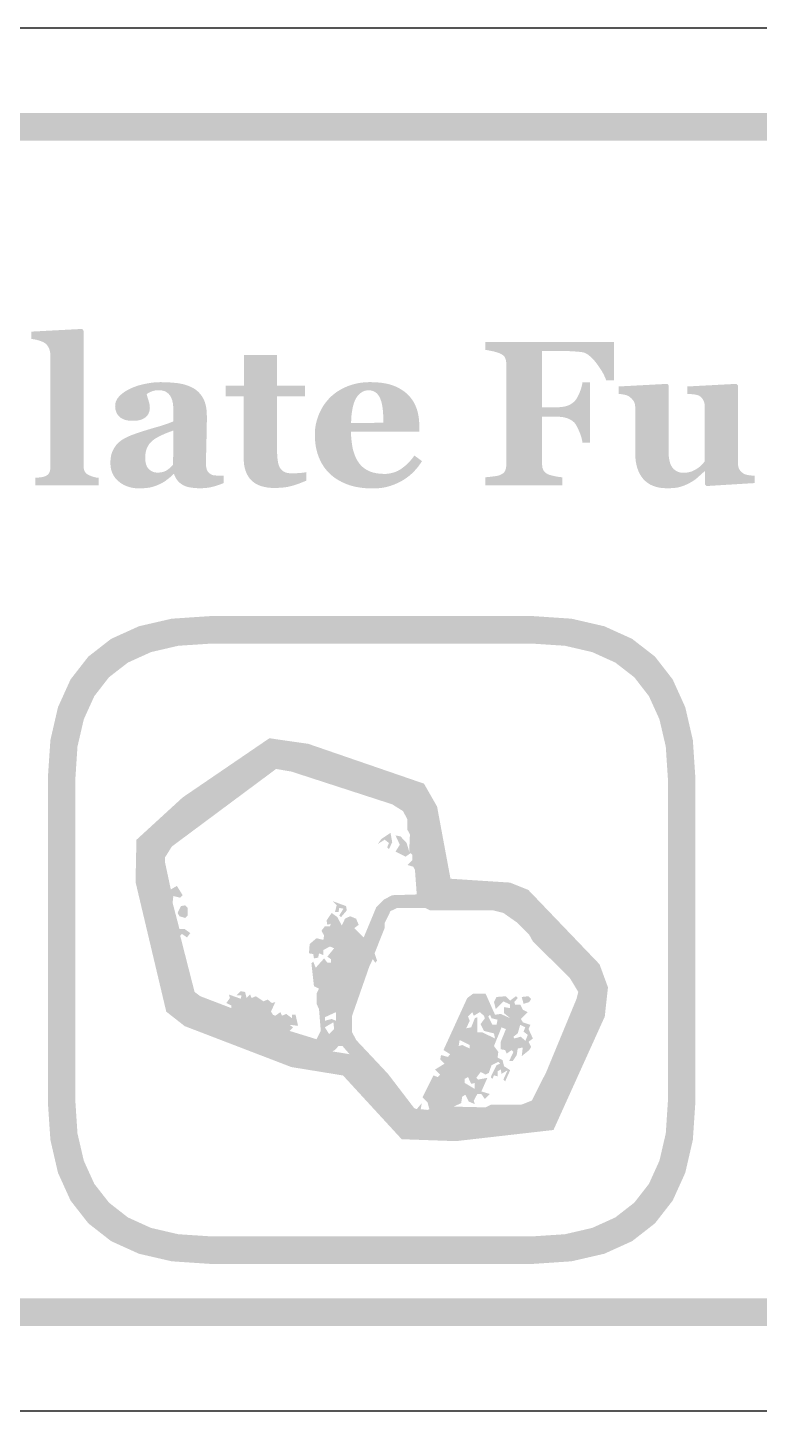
# Model space of a CAD drawing. Header units: millimetres. Extents: x 6 to 594, y 82 to 394.
# Drawn here: x 179.41 to 190.03, y 183.76 to 203.84 of the extents above; entities that cross this region are included whole.
import ezdxf

# ---------------------------------------------------------------- set-up
doc = ezdxf.new("R2010")
doc.units = ezdxf.units.MM
doc.layers.add('CUT', color=1, linetype='Continuous')
doc.layers.add('RASTER', color=7, linetype='Continuous')

msp = doc.modelspace()

# ---------------------------------------------------------------- hatches: boundary and pattern name
at = {"layer": 'RASTER'}
h = msp.add_hatch(color=7, dxfattribs=at)
h.paths.add_polyline_path([(143.2, 200.4), (143.234, 200.916), (143.337, 201.363), (143.509, 201.741), (143.75, 202.05), (144.059, 202.291), (144.438, 202.463), (144.884, 202.566), (145.4, 202.6), (202.6, 202.6), (203.116, 202.566), (203.563, 202.463), (203.941, 202.291), (204.25, 202.05), (204.491, 201.741), (204.663, 201.363), (204.766, 200.916), (204.8, 200.4), (204.8, 187.2), (204.766, 186.684), (204.663, 186.238), (204.491, 185.859), (204.25, 185.55), (203.941, 185.309), (203.563, 185.138), (203.116, 185.034), (202.6, 185), (145.4, 185), (144.884, 185.034), (144.438, 185.138), (144.059, 185.309), (143.75, 185.55), (143.509, 185.859), (143.337, 186.238), (143.234, 186.684), (143.2, 187.2)])
h.paths.add_polyline_path([(143.6, 200.4), (143.6, 187.2), (143.628, 186.778), (143.712, 186.413), (143.853, 186.103), (144.05, 185.85), (144.303, 185.653), (144.613, 185.513), (144.978, 185.428), (145.4, 185.4), (202.6, 185.4), (203.022, 185.428), (203.388, 185.513), (203.697, 185.653), (203.95, 185.85), (204.147, 186.103), (204.288, 186.413), (204.372, 186.778), (204.4, 187.2), (204.4, 200.4), (204.372, 200.822), (204.288, 201.188), (204.147, 201.497), (203.95, 201.75), (203.697, 201.947), (203.388, 202.088), (203.022, 202.172), (202.6, 202.2), (145.4, 202.2), (144.978, 202.172), (144.613, 202.088), (144.303, 201.947), (144.05, 201.75), (143.853, 201.497), (143.712, 201.188), (143.628, 200.822), (143.6, 200.4)])
for points in [[(180.437, 197.2), (179.518, 197.2), (179.518, 197.307), (179.528, 197.308), (179.537, 197.308), (179.546, 197.309), (179.556, 197.31), (179.565, 197.311), (179.574, 197.312), (179.583, 197.313), (179.592, 197.314), (179.601, 197.315), (179.609, 197.317), (179.618, 197.318), (179.626, 197.32), (179.634, 197.322), (179.641, 197.324), (179.649, 197.326), (179.656, 197.329), (179.667, 197.334), (179.677, 197.339), (179.687, 197.344), (179.695, 197.35), (179.703, 197.357), (179.709, 197.364), (179.715, 197.371), (179.719, 197.379), (179.723, 197.388), (179.727, 197.397), (179.73, 197.407), (179.732, 197.418), (179.734, 197.429), (179.735, 197.441), (179.736, 197.453), (179.736, 197.467), (179.736, 199.09), (179.736, 199.103), (179.735, 199.117), (179.733, 199.13), (179.731, 199.143), (179.727, 199.156), (179.724, 199.169), (179.719, 199.181), (179.714, 199.193), (179.708, 199.204), (179.701, 199.215), (179.694, 199.225), (179.687, 199.235), (179.679, 199.244), (179.671, 199.252), (179.662, 199.259), (179.653, 199.265), (179.645, 199.27), (179.636, 199.275), (179.627, 199.28), (179.616, 199.284), (179.604, 199.289), (179.592, 199.293), (179.579, 199.298), (179.564, 199.302), (179.55, 199.306), (179.535, 199.31), (179.522, 199.313), (179.508, 199.316), (179.495, 199.318), (179.483, 199.32), (179.471, 199.322), (179.459, 199.323), (179.459, 199.429), (180.196, 199.468), (180.218, 199.444), (180.218, 197.486), (180.219, 197.472), (180.219, 197.46), (180.221, 197.448), (180.223, 197.437), (180.226, 197.426), (180.229, 197.416), (180.233, 197.406), (180.237, 197.398), (180.242, 197.39), (180.248, 197.382), (180.255, 197.375), (180.262, 197.368), (180.27, 197.361), (180.279, 197.355), (180.289, 197.35), (180.299, 197.345), (180.306, 197.342), (180.314, 197.339), (180.321, 197.336), (180.329, 197.333), (180.337, 197.33), (180.344, 197.327), (180.352, 197.324), (180.36, 197.322), (180.369, 197.319), (180.377, 197.317), (180.386, 197.315), (180.396, 197.313), (180.405, 197.311), (180.415, 197.309), (180.426, 197.308), (180.437, 197.307)], [(187.917, 198.723), (187.805, 198.723), (187.793, 198.754), (187.779, 198.785), (187.764, 198.817), (187.746, 198.849), (187.726, 198.881), (187.704, 198.914), (187.68, 198.948), (187.655, 198.982), (187.628, 199.014), (187.601, 199.043), (187.575, 199.067), (187.55, 199.088), (187.524, 199.105), (187.499, 199.118), (187.475, 199.127), (187.45, 199.132), (187.439, 199.134), (187.426, 199.135), (187.413, 199.136), (187.399, 199.138), (187.384, 199.139), (187.368, 199.14), (187.351, 199.141), (187.333, 199.142), (187.315, 199.143), (187.297, 199.144), (187.28, 199.145), (187.263, 199.146), (187.246, 199.146), (187.23, 199.147), (187.214, 199.147), (187.198, 199.147), (186.875, 199.147), (186.875, 198.331), (187.081, 198.331), (187.103, 198.331), (187.124, 198.332), (187.144, 198.334), (187.163, 198.336), (187.182, 198.339), (187.2, 198.342), (187.217, 198.346), (187.233, 198.351), (187.249, 198.356), (187.265, 198.362), (187.28, 198.37), (187.294, 198.378), (187.308, 198.388), (187.322, 198.398), (187.335, 198.409), (187.348, 198.422), (187.357, 198.432), (187.366, 198.443), (187.375, 198.456), (187.384, 198.471), (187.393, 198.487), (187.401, 198.504), (187.41, 198.523), (187.419, 198.544), (187.427, 198.565), (187.434, 198.585), (187.441, 198.605), (187.446, 198.624), (187.451, 198.642), (187.455, 198.659), (187.458, 198.675), (187.46, 198.691), (187.572, 198.691), (187.572, 197.817), (187.46, 197.817), (187.458, 197.834), (187.455, 197.851), (187.451, 197.87), (187.446, 197.89), (187.44, 197.91), (187.433, 197.932), (187.424, 197.954), (187.415, 197.977), (187.405, 198), (187.396, 198.02), (187.387, 198.039), (187.378, 198.056), (187.37, 198.07), (187.362, 198.083), (187.355, 198.094), (187.348, 198.102), (187.337, 198.114), (187.325, 198.124), (187.313, 198.134), (187.299, 198.143), (187.285, 198.151), (187.271, 198.159), (187.255, 198.166), (187.239, 198.172), (187.222, 198.177), (187.205, 198.182), (187.186, 198.186), (187.167, 198.189), (187.147, 198.191), (187.126, 198.193), (187.104, 198.194), (187.081, 198.195), (186.875, 198.195), (186.875, 197.506), (186.875, 197.493), (186.876, 197.481), (186.877, 197.469), (186.879, 197.457), (186.882, 197.446), (186.886, 197.436), (186.89, 197.426), (186.894, 197.416), (186.9, 197.407), (186.906, 197.398), (186.914, 197.39), (186.923, 197.382), (186.933, 197.375), (186.944, 197.368), (186.956, 197.361), (186.97, 197.355), (186.978, 197.352), (186.987, 197.349), (186.997, 197.346), (187.008, 197.343), (187.019, 197.34), (187.032, 197.337), (187.045, 197.334), (187.058, 197.331), (187.072, 197.328), (187.087, 197.326), (187.101, 197.324), (187.115, 197.321), (187.129, 197.319), (187.143, 197.318), (187.156, 197.316), (187.17, 197.314), (187.17, 197.2), (186.05, 197.2), (186.05, 197.314), (186.061, 197.315), (186.073, 197.317), (186.086, 197.318), (186.099, 197.32), (186.114, 197.321), (186.129, 197.323), (186.145, 197.325), (186.163, 197.327), (186.18, 197.329), (186.195, 197.331), (186.209, 197.333), (186.222, 197.336), (186.234, 197.338), (186.244, 197.341), (186.253, 197.344), (186.261, 197.346), (186.273, 197.352), (186.285, 197.358), (186.296, 197.364), (186.305, 197.371), (186.314, 197.378), (186.322, 197.386), (186.328, 197.395), (186.334, 197.404), (186.339, 197.413), (186.343, 197.423), (186.346, 197.434), (186.349, 197.445), (186.352, 197.457), (186.353, 197.47), (186.354, 197.483), (186.354, 197.497), (186.354, 198.964), (186.354, 198.976), (186.353, 198.988), (186.352, 198.999), (186.35, 199.01), (186.347, 199.021), (186.344, 199.031), (186.34, 199.041), (186.336, 199.051), (186.331, 199.06), (186.325, 199.069), (186.317, 199.077), (186.308, 199.085), (186.298, 199.093), (186.287, 199.1), (186.274, 199.107), (186.261, 199.113), (186.25, 199.117), (186.239, 199.122), (186.226, 199.126), (186.213, 199.13), (186.199, 199.134), (186.184, 199.138), (186.169, 199.142), (186.152, 199.145), (186.136, 199.149), (186.121, 199.152), (186.106, 199.155), (186.093, 199.157), (186.081, 199.16), (186.069, 199.162), (186.059, 199.163), (186.05, 199.164), (186.05, 199.279), (187.917, 199.279)], [(183.454, 197.267), (183.43, 197.257), (183.406, 197.247), (183.382, 197.238), (183.357, 197.228), (183.332, 197.219), (183.306, 197.21), (183.28, 197.202), (183.253, 197.193), (183.226, 197.186), (183.197, 197.179), (183.167, 197.173), (183.135, 197.169), (183.101, 197.165), (183.067, 197.163), (183.03, 197.161), (182.993, 197.16), (182.937, 197.162), (182.886, 197.167), (182.838, 197.176), (182.794, 197.188), (182.753, 197.204), (182.716, 197.223), (182.683, 197.246), (182.654, 197.272), (182.628, 197.301), (182.605, 197.333), (182.586, 197.369), (182.571, 197.407), (182.559, 197.448), (182.55, 197.492), (182.545, 197.54), (182.543, 197.59), (182.543, 198.489), (182.279, 198.489), (182.279, 198.647), (182.549, 198.647), (182.549, 199.091), (183.025, 199.091), (183.025, 198.647), (183.435, 198.647), (183.435, 198.489), (183.028, 198.489), (183.028, 197.686), (183.029, 197.645), (183.031, 197.607), (183.035, 197.572), (183.04, 197.54), (183.046, 197.511), (183.055, 197.485), (183.064, 197.463), (183.075, 197.443), (183.089, 197.426), (183.104, 197.412), (183.122, 197.399), (183.142, 197.389), (183.164, 197.381), (183.189, 197.376), (183.217, 197.373), (183.246, 197.371), (183.256, 197.371), (183.268, 197.372), (183.28, 197.372), (183.293, 197.373), (183.308, 197.374), (183.323, 197.375), (183.339, 197.376), (183.356, 197.377), (183.373, 197.379), (183.388, 197.38), (183.403, 197.382), (183.416, 197.383), (183.427, 197.385), (183.438, 197.387), (183.446, 197.389), (183.454, 197.39)], [(189.959, 197.231), (189.261, 197.188), (189.239, 197.209), (189.239, 197.401), (189.23, 197.401), (189.218, 197.389), (189.205, 197.378), (189.193, 197.367), (189.181, 197.356), (189.169, 197.345), (189.157, 197.334), (189.145, 197.323), (189.133, 197.312), (189.12, 197.301), (189.108, 197.291), (189.094, 197.281), (189.08, 197.271), (189.066, 197.261), (189.051, 197.252), (189.035, 197.243), (189.019, 197.234), (189, 197.224), (188.982, 197.215), (188.964, 197.207), (188.946, 197.199), (188.929, 197.192), (188.912, 197.186), (188.894, 197.18), (188.878, 197.175), (188.86, 197.171), (188.841, 197.167), (188.819, 197.163), (188.796, 197.161), (188.771, 197.159), (188.744, 197.157), (188.715, 197.156), (188.684, 197.156), (188.63, 197.158), (188.579, 197.164), (188.532, 197.175), (188.488, 197.189), (188.447, 197.208), (188.41, 197.231), (188.376, 197.258), (188.344, 197.289), (188.317, 197.324), (188.293, 197.363), (188.273, 197.405), (188.256, 197.45), (188.243, 197.499), (188.234, 197.551), (188.228, 197.607), (188.227, 197.666), (188.227, 198.325), (188.226, 198.339), (188.225, 198.352), (188.223, 198.365), (188.221, 198.377), (188.218, 198.388), (188.214, 198.399), (188.21, 198.409), (188.205, 198.418), (188.199, 198.427), (188.193, 198.435), (188.186, 198.444), (188.179, 198.452), (188.171, 198.46), (188.163, 198.467), (188.155, 198.475), (188.146, 198.482), (188.138, 198.487), (188.13, 198.492), (188.122, 198.496), (188.112, 198.501), (188.103, 198.504), (188.092, 198.508), (188.081, 198.511), (188.07, 198.513), (188.058, 198.516), (188.047, 198.518), (188.036, 198.519), (188.025, 198.521), (188.015, 198.523), (188.004, 198.524), (187.995, 198.525), (187.985, 198.526), (187.985, 198.633), (188.695, 198.671), (188.711, 198.649), (188.711, 197.675), (188.712, 197.638), (188.715, 197.604), (188.72, 197.573), (188.726, 197.544), (188.734, 197.517), (188.744, 197.493), (188.756, 197.471), (188.769, 197.452), (188.784, 197.435), (188.801, 197.421), (188.819, 197.408), (188.838, 197.398), (188.858, 197.39), (188.88, 197.385), (188.904, 197.381), (188.928, 197.38), (188.954, 197.381), (188.979, 197.384), (189.003, 197.388), (189.027, 197.394), (189.05, 197.401), (189.072, 197.411), (189.094, 197.422), (189.115, 197.434), (189.135, 197.448), (189.154, 197.462), (189.171, 197.476), (189.187, 197.49), (189.201, 197.505), (189.214, 197.52), (189.226, 197.535), (189.236, 197.55), (189.236, 198.34), (189.236, 198.352), (189.235, 198.364), (189.233, 198.376), (189.231, 198.387), (189.228, 198.398), (189.225, 198.409), (189.221, 198.419), (189.217, 198.429), (189.212, 198.439), (189.206, 198.448), (189.2, 198.457), (189.193, 198.465), (189.186, 198.473), (189.178, 198.48), (189.17, 198.487), (189.161, 198.493), (189.154, 198.498), (189.147, 198.502), (189.138, 198.505), (189.129, 198.508), (189.119, 198.511), (189.109, 198.513), (189.098, 198.515), (189.086, 198.517), (189.073, 198.518), (189.061, 198.52), (189.049, 198.521), (189.036, 198.522), (189.023, 198.523), (189.011, 198.524), (188.998, 198.525), (188.985, 198.526), (188.985, 198.633), (189.696, 198.671), (189.718, 198.649), (189.718, 197.518), (189.718, 197.505), (189.719, 197.493), (189.721, 197.482), (189.723, 197.47), (189.726, 197.46), (189.729, 197.45), (189.733, 197.44), (189.738, 197.431), (189.744, 197.422), (189.75, 197.413), (189.756, 197.405), (189.764, 197.398), (189.771, 197.39), (189.78, 197.383), (189.789, 197.376), (189.798, 197.37), (189.806, 197.366), (189.813, 197.362), (189.822, 197.358), (189.83, 197.355), (189.84, 197.352), (189.85, 197.35), (189.86, 197.348), (189.871, 197.346), (189.882, 197.344), (189.893, 197.343), (189.904, 197.342), (189.915, 197.34), (189.926, 197.34), (189.937, 197.339), (189.948, 197.338), (189.959, 197.338)]]:
    msp.add_hatch(color=7, dxfattribs=at).paths.add_polyline_path(points)
h = msp.add_hatch(color=7, dxfattribs=at)
h.paths.add_polyline_path([(182.251, 197.231), (182.235, 197.224), (182.218, 197.217), (182.2, 197.211), (182.181, 197.204), (182.162, 197.198), (182.142, 197.191), (182.121, 197.185), (182.099, 197.179), (182.077, 197.174), (182.055, 197.169), (182.032, 197.165), (182.009, 197.162), (181.985, 197.159), (181.962, 197.158), (181.937, 197.156), (181.913, 197.156), (181.87, 197.157), (181.829, 197.159), (181.791, 197.164), (181.757, 197.169), (181.725, 197.177), (181.696, 197.186), (181.671, 197.197), (181.648, 197.21), (181.628, 197.224), (181.609, 197.239), (181.592, 197.256), (181.577, 197.275), (181.563, 197.294), (181.551, 197.316), (181.541, 197.338), (181.532, 197.363), (181.523, 197.363), (181.511, 197.35), (181.499, 197.339), (181.487, 197.327), (181.475, 197.316), (181.463, 197.306), (181.451, 197.296), (181.439, 197.287), (181.427, 197.278), (181.416, 197.269), (181.404, 197.261), (181.392, 197.253), (181.38, 197.245), (181.367, 197.238), (181.355, 197.231), (181.342, 197.224), (181.329, 197.218), (181.311, 197.21), (181.295, 197.203), (181.278, 197.196), (181.261, 197.19), (181.245, 197.184), (181.228, 197.179), (181.212, 197.174), (181.196, 197.17), (181.179, 197.166), (181.161, 197.163), (181.141, 197.161), (181.12, 197.158), (181.097, 197.157), (181.072, 197.156), (181.046, 197.155), (181.018, 197.155), (180.976, 197.156), (180.936, 197.161), (180.898, 197.169), (180.861, 197.18), (180.825, 197.194), (180.791, 197.211), (180.759, 197.231), (180.728, 197.255), (180.7, 197.281), (180.675, 197.309), (180.655, 197.339), (180.638, 197.372), (180.625, 197.406), (180.615, 197.442), (180.61, 197.48), (180.608, 197.521), (180.608, 197.544), (180.61, 197.567), (180.612, 197.588), (180.615, 197.609), (180.618, 197.629), (180.623, 197.648), (180.628, 197.666), (180.634, 197.683), (180.641, 197.699), (180.649, 197.715), (180.657, 197.73), (180.666, 197.745), (180.676, 197.76), (180.686, 197.774), (180.697, 197.788), (180.709, 197.801), (180.72, 197.812), (180.732, 197.823), (180.744, 197.833), (180.756, 197.843), (180.769, 197.853), (180.783, 197.862), (180.797, 197.87), (180.811, 197.878), (180.825, 197.886), (180.84, 197.893), (180.856, 197.901), (180.871, 197.908), (180.887, 197.915), (180.904, 197.922), (180.92, 197.929), (180.938, 197.935), (180.971, 197.947), (181.007, 197.96), (181.044, 197.972), (181.083, 197.985), (181.123, 197.997), (181.165, 198.01), (181.209, 198.023), (181.254, 198.036), (181.298, 198.049), (181.34, 198.061), (181.378, 198.073), (181.414, 198.085), (181.446, 198.096), (181.475, 198.108), (181.501, 198.118), (181.523, 198.129), (181.523, 198.269), (181.523, 198.279), (181.523, 198.289), (181.523, 198.3), (181.522, 198.312), (181.521, 198.324), (181.52, 198.337), (181.519, 198.351), (181.518, 198.366), (181.516, 198.381), (181.514, 198.395), (181.511, 198.408), (181.508, 198.421), (181.505, 198.434), (181.501, 198.445), (181.497, 198.457), (181.493, 198.467), (181.487, 198.479), (181.481, 198.49), (181.474, 198.5), (181.466, 198.51), (181.458, 198.52), (181.449, 198.529), (181.439, 198.538), (181.428, 198.546), (181.417, 198.554), (181.405, 198.56), (181.391, 198.566), (181.377, 198.57), (181.362, 198.574), (181.347, 198.576), (181.33, 198.578), (181.313, 198.578), (181.297, 198.578), (181.282, 198.577), (181.267, 198.576), (181.253, 198.574), (181.24, 198.571), (181.228, 198.568), (181.216, 198.564), (181.205, 198.56), (181.194, 198.556), (181.184, 198.551), (181.175, 198.546), (181.166, 198.542), (181.157, 198.537), (181.149, 198.532), (181.142, 198.528), (181.135, 198.523), (181.137, 198.515), (181.138, 198.506), (181.141, 198.496), (181.144, 198.486), (181.147, 198.474), (181.151, 198.462), (181.155, 198.448), (181.16, 198.433), (181.165, 198.418), (181.169, 198.404), (181.173, 198.389), (181.176, 198.374), (181.178, 198.36), (181.179, 198.346), (181.18, 198.332), (181.181, 198.318), (181.18, 198.311), (181.18, 198.304), (181.179, 198.297), (181.177, 198.29), (181.176, 198.282), (181.173, 198.273), (181.171, 198.265), (181.167, 198.255), (181.164, 198.246), (181.16, 198.238), (181.156, 198.23), (181.151, 198.222), (181.146, 198.215), (181.141, 198.208), (181.135, 198.202), (181.129, 198.196), (181.121, 198.189), (181.112, 198.182), (181.103, 198.176), (181.094, 198.17), (181.084, 198.165), (181.074, 198.16), (181.064, 198.155), (181.054, 198.151), (181.043, 198.147), (181.03, 198.144), (181.016, 198.141), (181.001, 198.139), (180.984, 198.137), (180.966, 198.136), (180.947, 198.135), (180.926, 198.135), (180.896, 198.135), (180.868, 198.138), (180.842, 198.143), (180.818, 198.149), (180.795, 198.158), (180.775, 198.168), (180.756, 198.18), (180.74, 198.194), (180.725, 198.209), (180.712, 198.226), (180.701, 198.243), (180.693, 198.262), (180.686, 198.282), (180.681, 198.303), (180.678, 198.325), (180.677, 198.348), (180.678, 198.369), (180.681, 198.388), (180.686, 198.408), (180.693, 198.426), (180.702, 198.444), (180.713, 198.462), (180.727, 198.479), (180.742, 198.496), (180.759, 198.512), (180.776, 198.527), (180.795, 198.541), (180.814, 198.555), (180.835, 198.568), (180.856, 198.581), (180.878, 198.592), (180.901, 198.603), (180.924, 198.614), (180.949, 198.624), (180.974, 198.633), (181, 198.642), (181.027, 198.651), (181.055, 198.658), (181.084, 198.665), (181.113, 198.671), (181.143, 198.677), (181.172, 198.682), (181.201, 198.686), (181.229, 198.69), (181.257, 198.692), (181.284, 198.694), (181.31, 198.695), (181.336, 198.696), (181.371, 198.695), (181.406, 198.695), (181.439, 198.693), (181.472, 198.691), (181.504, 198.689), (181.536, 198.686), (181.567, 198.683), (181.597, 198.679), (181.626, 198.674), (181.655, 198.668), (181.682, 198.661), (181.709, 198.653), (181.736, 198.644), (181.761, 198.633), (181.786, 198.622), (181.811, 198.609), (181.833, 198.596), (181.854, 198.581), (181.873, 198.564), (181.892, 198.546), (181.909, 198.527), (181.926, 198.506), (181.941, 198.484), (181.955, 198.46), (181.967, 198.435), (181.978, 198.408), (181.987, 198.379), (181.995, 198.348), (182.001, 198.316), (182.005, 198.281), (182.007, 198.245), (182.008, 198.206), (182.008, 198.164), (182.008, 198.12), (182.007, 198.074), (182.007, 198.025), (182.006, 197.975), (182.005, 197.923), (182.003, 197.87), (182.002, 197.814), (182, 197.759), (181.999, 197.71), (181.998, 197.665), (181.997, 197.626), (181.996, 197.591), (181.996, 197.561), (181.995, 197.535), (181.995, 197.515), (181.995, 197.499), (181.996, 197.484), (181.998, 197.469), (182, 197.456), (182.003, 197.443), (182.006, 197.432), (182.01, 197.421), (182.015, 197.411), (182.02, 197.402), (182.026, 197.393), (182.033, 197.385), (182.04, 197.378), (182.048, 197.371), (182.057, 197.365), (182.066, 197.359), (182.076, 197.354), (182.082, 197.351), (182.09, 197.349), (182.098, 197.346), (182.108, 197.344), (182.118, 197.343), (182.129, 197.342), (182.141, 197.341), (182.154, 197.34), (182.167, 197.339), (182.18, 197.339), (182.193, 197.339), (182.205, 197.338), (182.217, 197.338), (182.229, 197.338), (182.24, 197.338), (182.251, 197.338)])
h.paths.add_polyline_path([(181.523, 197.994), (181.503, 197.987), (181.483, 197.98), (181.462, 197.972), (181.442, 197.964), (181.421, 197.956), (181.401, 197.948), (181.381, 197.939), (181.361, 197.93), (181.341, 197.921), (181.322, 197.912), (181.305, 197.903), (181.288, 197.893), (181.272, 197.884), (181.256, 197.874), (181.242, 197.865), (181.229, 197.855), (181.216, 197.844), (181.203, 197.833), (181.192, 197.821), (181.181, 197.808), (181.17, 197.795), (181.161, 197.78), (181.152, 197.766), (181.144, 197.75), (181.137, 197.734), (181.131, 197.717), (181.125, 197.699), (181.121, 197.681), (181.118, 197.662), (181.115, 197.642), (181.114, 197.621), (181.113, 197.6), (181.114, 197.572), (181.117, 197.547), (181.121, 197.523), (181.126, 197.501), (181.134, 197.482), (181.143, 197.464), (181.153, 197.448), (181.165, 197.434), (181.179, 197.422), (181.193, 197.412), (181.208, 197.403), (181.223, 197.396), (181.24, 197.39), (181.257, 197.386), (181.275, 197.384), (181.293, 197.383), (181.313, 197.384), (181.332, 197.385), (181.35, 197.388), (181.367, 197.391), (181.383, 197.396), (181.398, 197.402), (181.413, 197.408), (181.426, 197.416), (181.439, 197.425), (181.451, 197.434), (181.463, 197.443), (181.475, 197.453), (181.486, 197.463), (181.497, 197.474), (181.507, 197.486), (181.518, 197.497)])
h = msp.add_hatch(color=7, dxfattribs=at)
h.paths.add_polyline_path([(185.131, 197.55), (185.118, 197.529), (185.104, 197.509), (185.09, 197.489), (185.075, 197.469), (185.059, 197.449), (185.042, 197.43), (185.025, 197.411), (185.008, 197.393), (184.989, 197.374), (184.97, 197.357), (184.95, 197.34), (184.93, 197.324), (184.909, 197.308), (184.888, 197.294), (184.866, 197.279), (184.843, 197.266), (184.818, 197.252), (184.794, 197.24), (184.769, 197.228), (184.744, 197.217), (184.719, 197.207), (184.694, 197.198), (184.669, 197.189), (184.644, 197.182), (184.619, 197.175), (184.592, 197.169), (184.565, 197.164), (184.536, 197.16), (184.507, 197.157), (184.477, 197.155), (184.446, 197.154), (184.414, 197.153), (184.36, 197.154), (184.309, 197.157), (184.259, 197.162), (184.212, 197.169), (184.166, 197.177), (184.122, 197.188), (184.08, 197.2), (184.039, 197.215), (184.001, 197.231), (183.964, 197.248), (183.929, 197.267), (183.896, 197.287), (183.864, 197.308), (183.834, 197.331), (183.806, 197.355), (183.779, 197.38), (183.754, 197.407), (183.731, 197.435), (183.71, 197.463), (183.69, 197.494), (183.671, 197.525), (183.655, 197.557), (183.64, 197.591), (183.626, 197.626), (183.614, 197.661), (183.604, 197.698), (183.595, 197.735), (183.588, 197.773), (183.583, 197.812), (183.579, 197.851), (183.576, 197.891), (183.576, 197.932), (183.577, 197.97), (183.579, 198.006), (183.583, 198.043), (183.589, 198.079), (183.597, 198.114), (183.607, 198.15), (183.618, 198.184), (183.631, 198.219), (183.645, 198.253), (183.661, 198.285), (183.678, 198.317), (183.697, 198.348), (183.717, 198.378), (183.739, 198.407), (183.762, 198.435), (183.787, 198.463), (183.812, 198.488), (183.84, 198.512), (183.869, 198.535), (183.899, 198.557), (183.931, 198.577), (183.965, 198.596), (184.001, 198.614), (184.038, 198.631), (184.076, 198.646), (184.116, 198.659), (184.157, 198.67), (184.198, 198.679), (184.241, 198.687), (184.285, 198.692), (184.331, 198.695), (184.377, 198.696), (184.427, 198.695), (184.475, 198.692), (184.52, 198.689), (184.564, 198.683), (184.605, 198.676), (184.643, 198.668), (184.68, 198.657), (184.714, 198.646), (184.746, 198.633), (184.777, 198.619), (184.806, 198.603), (184.834, 198.586), (184.861, 198.569), (184.886, 198.55), (184.91, 198.529), (184.932, 198.508), (184.952, 198.487), (184.971, 198.464), (184.988, 198.441), (185.004, 198.417), (185.019, 198.392), (185.032, 198.366), (185.043, 198.339), (185.054, 198.311), (185.063, 198.283), (185.07, 198.254), (185.077, 198.224), (185.082, 198.195), (185.086, 198.165), (185.089, 198.135), (185.091, 198.104), (185.092, 198.073), (185.092, 197.978), (184.102, 197.978), (184.103, 197.905), (184.109, 197.837), (184.118, 197.773), (184.13, 197.713), (184.147, 197.659), (184.167, 197.608), (184.19, 197.562), (184.217, 197.521), (184.248, 197.484), (184.284, 197.452), (184.323, 197.425), (184.367, 197.403), (184.415, 197.386), (184.467, 197.374), (184.524, 197.367), (184.585, 197.364), (184.619, 197.365), (184.652, 197.369), (184.684, 197.375), (184.716, 197.383), (184.746, 197.394), (184.776, 197.406), (184.805, 197.422), (184.833, 197.44), (184.859, 197.459), (184.885, 197.48), (184.91, 197.502), (184.934, 197.525), (184.957, 197.55), (184.979, 197.575), (185, 197.602), (185.02, 197.631)])
h.paths.add_polyline_path([(184.572, 198.107), (184.572, 198.129), (184.571, 198.151), (184.571, 198.173), (184.57, 198.196), (184.568, 198.218), (184.567, 198.241), (184.565, 198.264), (184.563, 198.287), (184.561, 198.309), (184.558, 198.331), (184.555, 198.351), (184.551, 198.371), (184.547, 198.389), (184.542, 198.406), (184.538, 198.423), (184.532, 198.438), (184.526, 198.454), (184.519, 198.47), (184.511, 198.485), (184.503, 198.498), (184.494, 198.511), (184.485, 198.522), (184.475, 198.532), (184.464, 198.542), (184.453, 198.55), (184.441, 198.557), (184.429, 198.563), (184.415, 198.568), (184.401, 198.572), (184.387, 198.575), (184.371, 198.576), (184.355, 198.577), (184.327, 198.575), (184.301, 198.57), (184.277, 198.561), (184.254, 198.548), (184.232, 198.532), (184.211, 198.513), (184.192, 198.489), (184.175, 198.463), (184.159, 198.432), (184.145, 198.397), (184.133, 198.358), (184.123, 198.315), (184.115, 198.268), (184.108, 198.216), (184.104, 198.161), (184.102, 198.101)])
h = msp.add_hatch(color=7, dxfattribs=at)
h.paths.add_polyline_path([(179.7, 192.95), (179.737, 193.501), (179.847, 193.978), (180.03, 194.382), (180.288, 194.713), (180.618, 194.97), (181.022, 195.153), (181.499, 195.263), (182.05, 195.3), (186.75, 195.3), (187.301, 195.263), (187.778, 195.153), (188.182, 194.97), (188.513, 194.713), (188.77, 194.382), (188.953, 193.978), (189.063, 193.501), (189.1, 192.95), (189.1, 188.25), (189.063, 187.699), (188.953, 187.222), (188.77, 186.818), (188.513, 186.488), (188.182, 186.23), (187.778, 186.047), (187.301, 185.937), (186.75, 185.9), (182.05, 185.9), (181.499, 185.937), (181.022, 186.047), (180.618, 186.23), (180.288, 186.488), (180.03, 186.818), (179.847, 187.222), (179.737, 187.699), (179.7, 188.25)])
h.paths.add_polyline_path([(180.1, 192.95), (180.1, 188.25), (180.13, 187.793), (180.222, 187.397), (180.374, 187.062), (180.588, 186.788), (180.862, 186.574), (181.197, 186.422), (181.593, 186.33), (182.05, 186.3), (186.75, 186.3), (187.207, 186.33), (187.603, 186.422), (187.938, 186.574), (188.213, 186.788), (188.426, 187.062), (188.578, 187.397), (188.67, 187.793), (188.7, 188.25), (188.7, 192.95), (188.67, 193.407), (188.578, 193.803), (188.426, 194.138), (188.213, 194.413), (187.938, 194.626), (187.603, 194.778), (187.207, 194.87), (186.75, 194.9), (182.05, 194.9), (181.593, 194.87), (181.197, 194.778), (180.862, 194.626), (180.587, 194.413), (180.374, 194.138), (180.222, 193.803), (180.13, 193.407), (180.1, 192.95)])
h = msp.add_hatch(color=7, dxfattribs=at)
h.paths.add_polyline_path([(182.916, 193.528), (183.48, 193.447), (185.16, 192.869), (185.35, 192.537), (185.545, 191.489), (186.41, 191.433), (186.675, 191.326), (187.708, 190.248), (187.831, 189.913), (187.784, 189.488), (187.04, 187.843), (185.622, 187.681), (184.836, 187.709), (183.985, 188.634), (183.235, 188.756), (181.687, 189.35), (181.419, 189.56), (180.973, 191.441), (180.986, 192.054), (181.657, 192.669)])
h.paths.add_polyline_path([(182.994, 193.193), (181.856, 192.418), (181.303, 191.911), (181.294, 191.476), (181.705, 189.743), (181.847, 189.631), (183.319, 189.067), (184.146, 188.932), (184.981, 188.024), (185.609, 188.001), (186.823, 188.14), (187.471, 189.573), (187.505, 189.873), (187.43, 190.074), (186.491, 191.055), (186.338, 191.117), (185.276, 191.186), (185.045, 192.425), (184.942, 192.606), (183.405, 193.135), (182.994, 193.193)])
h = msp.add_hatch(color=7, dxfattribs=at)
h.paths.add_polyline_path([(183.024, 193.291), (183.087, 193.302), (183.6, 193.155), (184.809, 192.752), (185.004, 192.653), (185.139, 192.386), (185.311, 191.239), (186.312, 191.213), (186.47, 191.151), (186.763, 190.894), (186.887, 190.725), (187.422, 190.198), (187.532, 190.051), (187.595, 189.93), (187.595, 189.71), (186.873, 188.05), (186.605, 187.988), (185.726, 187.951), (185.652, 187.914), (184.993, 187.914), (184.725, 188.16), (184.674, 188.255), (184.505, 188.416), (184.454, 188.512), (183.977, 189.061), (183.919, 189.061), (183.867, 189.003), (183.673, 188.904), (183.453, 188.941), (181.914, 189.527), (181.72, 189.626), (181.646, 189.699), (181.547, 189.967), (181.327, 191.066), (181.218, 191.433), (181.181, 191.836), (181.28, 192.03), (181.39, 192.14), (182.709, 193.13)])
h.paths.add_polyline_path([(183.013, 193.082), (181.5, 191.957), (181.401, 191.799), (181.401, 191.726), (181.485, 191.334), (181.573, 191.385), (181.657, 191.25), (181.621, 191.213), (181.522, 191.239), (181.511, 191.14), (181.61, 190.762), (181.683, 190.762), (181.767, 190.7), (181.72, 190.637), (181.646, 190.689), (181.621, 190.663), (181.83, 189.846), (181.914, 189.784), (182.365, 189.611), (182.365, 189.648), (182.291, 189.685), (182.343, 189.758), (182.328, 189.809), (182.5, 189.747), (182.511, 189.795), (182.438, 189.795), (182.5, 189.857), (182.563, 189.846), (182.585, 189.758), (182.636, 189.809), (182.658, 189.758), (182.72, 189.784), (182.83, 189.71), (182.892, 189.736), (182.951, 189.685), (183.002, 189.699), (182.94, 189.564), (182.966, 189.516), (183.002, 189.501), (183.076, 189.553), (183.098, 189.501), (183.16, 189.527), (183.244, 189.465), (183.244, 189.516), (183.296, 189.516), (183.332, 189.355), (183.208, 189.369), (183.259, 189.333), (183.208, 189.281), (183.6, 189.16), (183.662, 189.281), (183.636, 189.6), (183.6, 189.674), (183.6, 189.82), (183.636, 189.893), (183.563, 189.93), (183.526, 190.26), (183.552, 190.286), (183.589, 190.198), (183.71, 190.333), (183.757, 190.271), (183.809, 190.271), (183.809, 190.322), (183.757, 190.359), (183.856, 190.48), (183.794, 190.506), (183.699, 190.454), (183.699, 190.381), (183.636, 190.407), (183.625, 190.344), (183.563, 190.333), (183.552, 190.396), (183.49, 190.407), (183.501, 190.542), (183.6, 190.626), (183.699, 190.601), (183.71, 190.663), (183.673, 190.736), (183.721, 190.799), (183.794, 190.799), (183.809, 190.835), (183.757, 190.821), (183.746, 190.883), (183.82, 190.993), (183.904, 190.931), (183.966, 190.81), (184.014, 190.909), (184.087, 190.945), (184.175, 190.909), (184.212, 190.821), (184.15, 190.773), (184.285, 190.637), (184.468, 191.077), (184.578, 191.187), (184.699, 191.25), (185.055, 191.261), (185.029, 191.616), (185.004, 191.664), (184.919, 191.689), (184.993, 191.763), (184.993, 191.836), (184.967, 191.862), (184.894, 191.81), (184.747, 191.884), (184.809, 191.983), (184.747, 192.118), (184.82, 192.103), (184.908, 192.008), (184.945, 191.884), (184.956, 192.129), (184.919, 192.202), (184.919, 192.349), (184.857, 192.47), (184.699, 192.569), (183.233, 193.045)])
h.paths.add_polyline_path([(184.674, 192.155), (184.699, 192.019), (184.652, 191.92), (184.626, 191.946), (184.652, 192.008), (184.589, 192.056), (184.49, 191.994), (184.542, 192.067)])
h.paths.add_polyline_path([(183.831, 191.165), (184.029, 191.092), (184.04, 191.03), (183.955, 190.931), (183.93, 190.956), (183.992, 191.055), (183.93, 191.066), (183.919, 191.004), (183.867, 191.004), (183.893, 191.103)])
h.paths.add_polyline_path([(181.632, 191.092), (181.694, 191.103), (181.731, 191.066), (181.731, 190.956), (181.694, 190.92), (181.61, 190.945), (181.584, 190.993)])
h.paths.add_polyline_path([(184.773, 191.066), (184.674, 191.019), (184.589, 190.846), (184.589, 190.773), (184.443, 190.407), (184.479, 190.297), (184.454, 190.271), (184.417, 190.322), (184.369, 190.223), (184.113, 189.49), (184.113, 189.27), (184.175, 189.149), (184.637, 188.658), (185.018, 188.16), (185.055, 188.145), (185.128, 188.233), (185.113, 188.145), (185.212, 188.134), (185.238, 188.145), (185.212, 188.244), (185.139, 188.317), (185.297, 188.636), (185.359, 188.611), (185.396, 188.647), (185.322, 188.721), (185.458, 188.805), (185.396, 188.867), (185.407, 188.93), (185.506, 188.904), (185.542, 188.941), (185.443, 189.003), (185.788, 189.758), (185.872, 189.82), (186.055, 189.82), (186.191, 189.516), (186.275, 189.527), (186.411, 189.465), (186.323, 189.538), (186.323, 189.626), (186.411, 189.611), (186.411, 189.663), (186.312, 189.71), (186.202, 189.6), (186.176, 189.699), (186.213, 189.773), (186.349, 189.784), (186.411, 189.721), (186.495, 189.784), (186.521, 189.758), (186.47, 189.699), (186.484, 189.663), (186.557, 189.663), (186.594, 189.589), (186.667, 189.553), (186.568, 189.454), (186.594, 189.406), (186.704, 189.369), (186.678, 189.307), (186.741, 189.171), (186.678, 189.124), (186.715, 189.05), (186.689, 189.003), (186.579, 188.915), (186.594, 189.04), (186.521, 189.025), (186.506, 188.93), (186.448, 188.842), (186.396, 188.842), (186.459, 188.977), (186.433, 189.003), (186.36, 188.952), (186.338, 189.003), (186.275, 189.014), (186.275, 189.124), (186.349, 189.307), (186.286, 189.333), (186.176, 189.061), (186.239, 188.977), (186.228, 188.893), (186.301, 188.856), (186.323, 188.768), (186.411, 188.71), (186.338, 188.548), (186.312, 188.574), (186.374, 188.71), (186.286, 188.658), (186.275, 188.721), (186.228, 188.695), (186.228, 188.622), (186.176, 188.636), (186.154, 188.585), (186.129, 188.611), (186.213, 188.783), (186.264, 188.805), (186.239, 188.831), (186.14, 188.783), (186.103, 188.673), (186.055, 188.647), (185.982, 188.684), (185.92, 188.6), (185.945, 188.574), (186.081, 188.6), (185.993, 188.402), (186.118, 188.365), (186.044, 188.292), (185.993, 188.365), (185.934, 188.365), (185.883, 188.27), (185.898, 188.219), (185.81, 188.255), (185.762, 188.354), (185.715, 188.328), (185.7, 188.233), (185.59, 188.182), (186.055, 188.171), (186.129, 188.208), (186.568, 188.208), (186.726, 188.27), (186.935, 188.684), (187.375, 189.747), (187.4, 189.846), (187.276, 190.051), (186.741, 190.579), (186.689, 190.674), (186.506, 190.857), (186.312, 190.993), (186.165, 191.03), (185.249, 191.03), (185.176, 191.066)])
h.paths.add_polyline_path([(186.579, 189.773), (186.678, 189.784), (186.715, 189.747), (186.689, 189.699), (186.605, 189.674)])
h.paths.add_polyline_path([(183.882, 189.553), (183.721, 189.479), (183.721, 189.428), (183.82, 189.454), (183.882, 189.428)])
h.paths.add_polyline_path([(185.861, 189.553), (185.799, 189.49), (185.824, 189.428), (185.773, 189.318), (185.846, 189.333), (185.898, 189.465), (185.934, 189.479), (185.934, 189.259), (186.008, 189.259), (186.191, 189.171), (186.176, 189.245), (186.03, 189.281), (185.982, 189.38), (186.044, 189.465), (186.03, 189.501), (185.971, 189.553), (185.883, 189.501)])
h.paths.add_polyline_path([(186.118, 189.516), (186.092, 189.49), (186.154, 189.369), (186.213, 189.369), (186.228, 189.443), (186.14, 189.465)])
h.paths.add_polyline_path([(183.845, 189.406), (183.721, 189.333), (183.783, 189.234), (183.856, 189.307)])
h.paths.add_polyline_path([(186.557, 189.369), (186.521, 189.245), (186.459, 189.197), (186.47, 189.171), (186.568, 189.197), (186.631, 189.135), (186.667, 189.223), (186.605, 189.27), (186.631, 189.333)])
h.paths.add_polyline_path([(185.678, 189.149), (185.663, 189.061), (185.715, 189.076), (185.824, 189.025), (185.824, 189.076)])
h.paths.add_polyline_path([(185.799, 188.611), (185.751, 188.585), (185.751, 188.526), (185.898, 188.438), (185.898, 188.526), (185.846, 188.512)])

# ---------------------------------------------------------------- linework, layer by layer
at = {"layer": 'CUT'}
for points in [[(144.999, 203.84), (203.001, 203.84)], [(203.001, 183.76), (144.999, 183.76)]]:
    msp.add_lwpolyline(points, dxfattribs=at)

doc.saveas('drawing.dxf')
